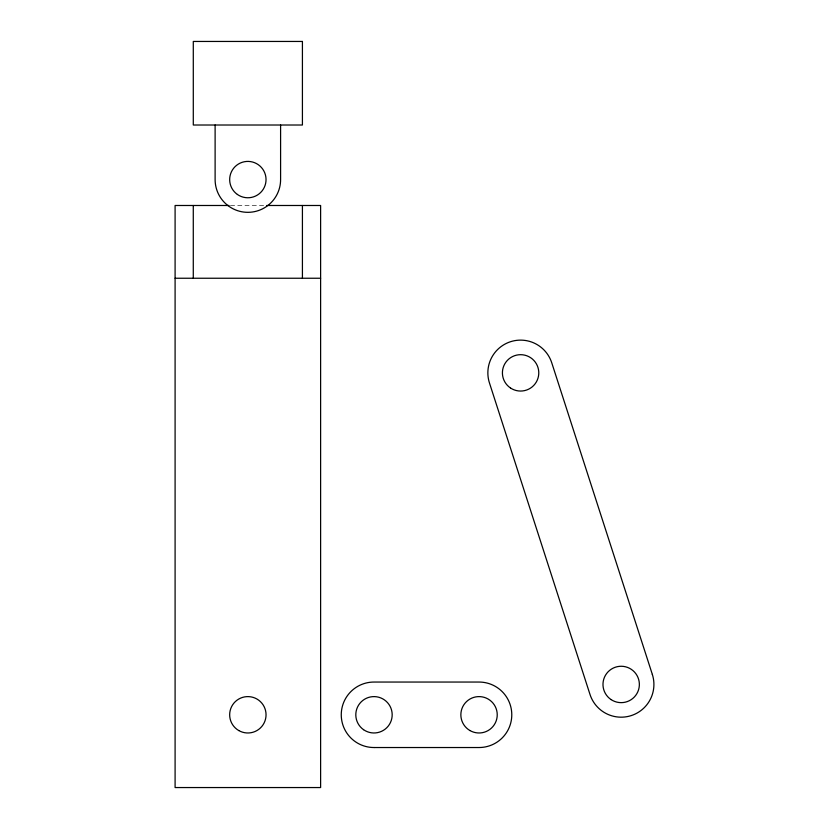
<?xml version="1.0" encoding="UTF-8"?>
<svg xmlns="http://www.w3.org/2000/svg" width="829" height="829" viewBox="0 0 829 829"><rect width="100%" height="100%" fill="white"/><g stroke="black" fill="none" stroke-linecap="round" stroke-linejoin="round"><path stroke-width="0.62" stroke-dasharray="4.14 3.11" d="M230.472 205.488L264.202 205.488"/><path stroke-width="1.24" d="M228.991 205.488L175.095 205.488L175.095 787.55L320.616 787.55L320.616 205.488L266.71 205.488M175.095 278.243L320.616 278.243M302.419 205.488L302.419 278.243M280.596 125.013L280.596 179.219A32.735 32.735 0 0 1 248.037 212.328A32.735 32.735 0 0 1 215.115 179.582L215.115 125.013M193.281 205.488L193.281 278.243M374.356 747.53L373.993 747.53A32.735 32.735 0 0 1 341.258 714.608A32.735 32.735 0 0 1 374.356 682.049L478.685 682.049A32.735 32.735 0 0 1 511.783 714.608A32.735 32.735 0 0 1 479.048 747.53L374.356 747.53M302.419 41.45L193.292 41.45L193.292 125.013L302.419 125.013L302.419 41.45M652.33 674.391L551.751 362.812A32.735 32.735 0 0 0 510.363 341.766A32.735 32.735 0 0 0 489.556 383.267L589.906 694.163A32.735 32.735 0 0 0 631.056 715.655A32.735 32.735 0 0 0 652.33 674.391M469.95 730.546A18.186 18.186 0 0 0 497.234 714.795A18.186 18.186 0 0 0 469.95 699.044A18.186 18.186 0 0 0 469.95 730.546M363.527 729.665A18.186 18.186 0 0 0 392.107 716.422A18.186 18.186 0 0 0 366.356 698.287A18.186 18.186 0 0 0 363.527 729.665M237.384 194.452A18.186 18.186 0 0 0 265.964 181.219A18.186 18.186 0 0 0 240.213 163.085A18.186 18.186 0 0 0 237.384 194.452M611.077 699.583A18.186 18.186 0 0 0 639.325 685.624A18.186 18.186 0 0 0 613.118 668.143A18.186 18.186 0 0 0 611.077 699.583M510.498 387.993A18.186 18.186 0 0 0 538.746 374.045A18.186 18.186 0 0 0 512.54 356.563A18.186 18.186 0 0 0 510.498 387.993M238.762 730.546A18.186 18.186 0 0 0 266.047 714.795A18.186 18.186 0 0 0 238.762 699.044A18.186 18.186 0 0 0 238.762 730.546"/></g></svg>
